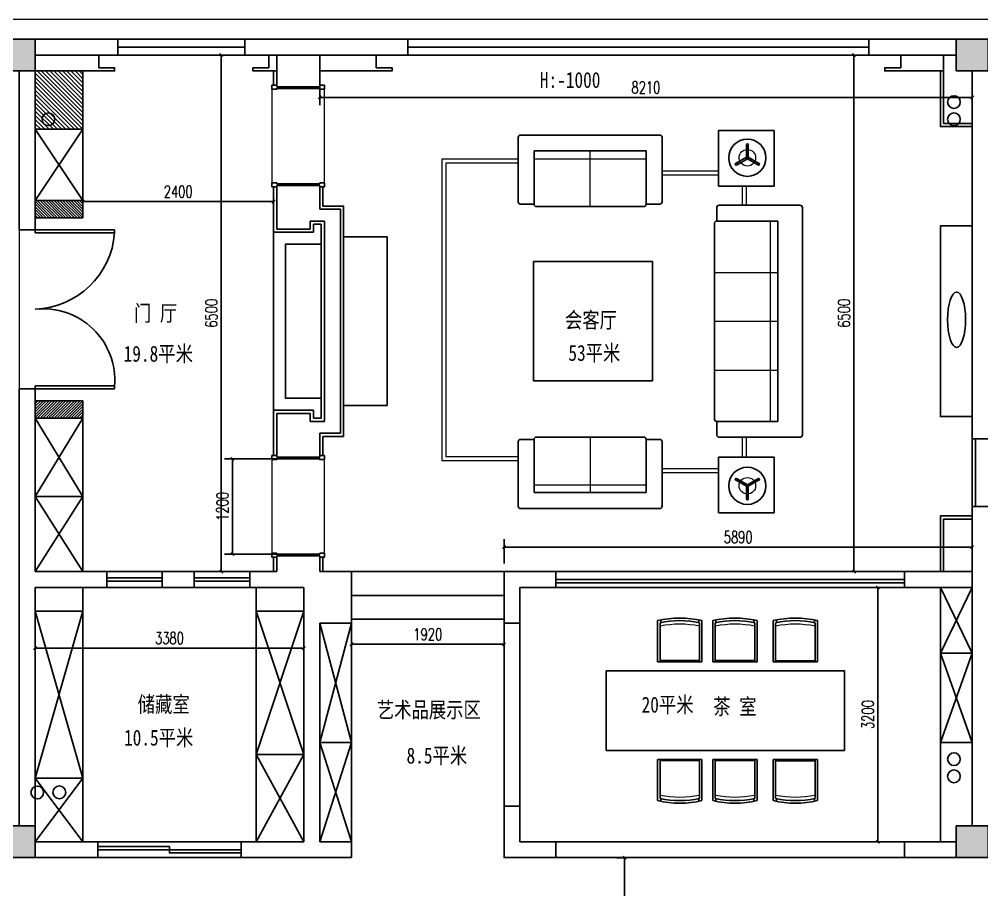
# Model space of a CAD drawing. Header units: millimetres. Extents: x 561810 to 956823, y -438984 to -391712.
# Drawn here: x 574510 to 586620, y -403147 to -392193 of the extents above; entities that cross this region are included whole.
import ezdxf

# ---------------------------------------------------------------- set-up
doc = ezdxf.new("R2010")
doc.units = ezdxf.units.MM
doc.header["$LTSCALE"] = 10
doc.header["$MEASUREMENT"] = 0
doc.layers.get('0').update_dxf_attribs({"linetype": 'CONTINUOUS'})
doc.layers.get('DEFPOINTS').update_dxf_attribs({"color": 1, "linetype": 'CONTINUOUS'})
for name, color, linetype in [('COLUMN', 7, 'CONTINUOUS'), ('PUB_DIM', 3, 'CONTINUOUS'), ('PUB_HATCH', 144, 'CONTINUOUS'), ('WALL', 7, 'CONTINUOUS'), ('WINDOW', 4, 'CONTINUOUS'), ('填充', 8, 'CONTINUOUS'), ('墙', 7, 'CONTINUOUS')]:
    doc.layers.add(name, color=color, linetype=linetype)
doc.layers.add('细线', color=250, linetype='CONTINUOUS', lineweight=5)
doc.styles.add('12', font='', dxfattribs={"width": 0.8})
doc.styles.add('_TCH_DIM_T3', font='SIMPLEX', dxfattribs={"width": 0.705882, "bigfont": 'GBCBIG'})
doc.styles.get('12').set_extended_font_data('SimSun')
doc.dimstyles.new('_TCH_ARCH&&100', dxfattribs={"dimtxt": 297.5, "dimasz": 100, "dimexe": 250, "dimexo": 300, "dimgap": 126.25, "dimtad": 1, "dimdec": 0, "dimzin": 0, "dimdsep": 46, "dimtxsty": '_TCH_DIM_T3', "dimblk": 'ARCHTICK', "dimcen": 0.09, "dimclrt": 7, "dimazin": 0, "dimtfac": 1, "dimtdec": 0, "dimtix": 1, "dimtmove": 0, "dimatfit": 3, "dimldrblk": 'ARCHTICK', "dimfxl": 0, "dimtolj": 1, "dimtzin": 0, "dimarcsym": 0})

# ---------------------------------------------------------------- blocks, each defined once
blk = doc.blocks.new('_ARCHTICK')
at = {"color": 0, "linetype": 'ByBlock', "const_width": 0.4}
blk.add_lwpolyline([(-0.5, -0.5), (0.5, 0.5)], dxfattribs=at)
blk = doc.blocks.new('*D922')
at = {"layer": 'DEFPOINTS', "color": 0}
for p in [(575310, -394473), (575310, -394487), (577710, -394588)]:
    blk.add_point(p, dxfattribs=at)
at = {"layer": 'PUB_DIM', "color": 0, "lineweight": -2}
for p, q in [((577710, -394488), (577710, -394387)), ((575310, -394573), (575310, -394587))]:
    blk.add_line(p, q, dxfattribs=at)
at = {"layer": 'PUB_DIM', "color": 8, "lineweight": -2}
blk.add_line((577710, -394487), (575310, -394487), dxfattribs=at)
at = {"layer": 'PUB_DIM', "color": 8, "lineweight": -2, "xscale": 40, "yscale": 40, "zscale": 40, "rotation": 180}
blk.add_blockref('_ARCHTICK', (575310, -394487), dxfattribs=at)
at = {"layer": 'PUB_DIM', "color": 8, "lineweight": -2, "xscale": 40, "yscale": 40, "zscale": 40}
blk.add_blockref('_ARCHTICK', (577710, -394487), dxfattribs=at)
at = {"layer": 'PUB_DIM', "color": 142, "insert": (576510, -394362), "char_height": 150, "attachment_point": 5, "style": '_TCH_DIM_T3'}
blk.add_mtext('\\A1;2400', dxfattribs=at)
blk = doc.blocks.new('*D925')
at = {"color": 0, "lineweight": -2}
for p, q in [((578690, -399793), (578690, -400158)), ((580610, -399893), (580610, -400158))]:
    blk.add_line(p, q, dxfattribs=at)
at = {"color": 8, "lineweight": -2}
blk.add_line((580610, -400058), (578690, -400058), dxfattribs=at)
at = {"layer": 'DEFPOINTS', "color": 0}
for p in [(578690, -399693), (580610, -399793), (578690, -400058)]:
    blk.add_point(p, dxfattribs=at)
at = {"color": 8, "lineweight": -2, "xscale": 40, "yscale": 40, "zscale": 40, "rotation": 180}
blk.add_blockref('_ARCHTICK', (578690, -400058), dxfattribs=at)
at = {"color": 8, "lineweight": -2, "xscale": 40, "yscale": 40, "zscale": 40}
blk.add_blockref('_ARCHTICK', (580610, -400058), dxfattribs=at)
at = {"color": 142, "insert": (579650, -399933), "char_height": 150, "attachment_point": 5, "style": '_TCH_DIM_T3'}
blk.add_mtext('\\A1;1920', dxfattribs=at)
blk = doc.blocks.new('*D926')
at = {"layer": 'DEFPOINTS', "color": 0}
for p in [(582215, -402743), (581656, -404503), (582127, -404503)]:
    blk.add_point(p, dxfattribs=at)
at = {"layer": 'PUB_DIM', "color": 0, "lineweight": -2}
for p, q in [((582115, -402743), (582027, -402743)), ((581756, -404503), (582227, -404503))]:
    blk.add_line(p, q, dxfattribs=at)
at = {"layer": 'PUB_DIM', "color": 8, "lineweight": -2}
blk.add_line((582127, -402743), (582127, -404503), dxfattribs=at)
at = {"layer": 'PUB_DIM', "color": 8, "lineweight": -2, "xscale": 40, "yscale": 40, "zscale": 40}
for p, rotation in [((582127, -402743), 90), ((582127, -404503), 270)]:
    blk.add_blockref('_ARCHTICK', p, dxfattribs=dict(at, rotation=rotation))
at = {"layer": 'PUB_DIM', "color": 142, "insert": (582002, -403623), "char_height": 150, "attachment_point": 5, "rotation": 90, "style": '_TCH_DIM_T3'}
blk.add_mtext('\\A1;1760', dxfattribs=at)
blk = doc.blocks.new('*D927')
at = {"layer": 'DEFPOINTS', "color": 0}
for p in [(576719, -392643), (576779, -399143), (577052, -399143)]:
    blk.add_point(p, dxfattribs=at)
at = {"layer": 'WINDOW', "color": 0, "lineweight": -2}
for p, q in [((576819, -392643), (577152, -392643)), ((576879, -399143), (577152, -399143))]:
    blk.add_line(p, q, dxfattribs=at)
at = {"layer": 'WINDOW', "color": 8, "lineweight": -2}
blk.add_line((577052, -392643), (577052, -399143), dxfattribs=at)
at = {"layer": 'WINDOW', "color": 8, "lineweight": -2, "xscale": 40, "yscale": 40, "zscale": 40}
for p, rotation in [((577052, -392643), 90), ((577052, -399143), 270)]:
    blk.add_blockref('_ARCHTICK', p, dxfattribs=dict(at, rotation=rotation))
at = {"layer": 'WINDOW', "color": 142, "insert": (576927, -395893), "char_height": 150, "attachment_point": 5, "rotation": 90, "style": '_TCH_DIM_T3'}
blk.add_mtext('\\A1;6500', dxfattribs=at)
blk = doc.blocks.new('*D928')
at = {"layer": 'DEFPOINTS', "color": 0, "ltscale": 0.01}
for p in [(578290, -392643), (586500, -392843), (586500, -393176)]:
    blk.add_point(p, dxfattribs=at)
at = {"layer": '填充', "color": 0, "lineweight": -2, "ltscale": 0.01}
for p, q in [((578290, -392743), (578290, -393276)), ((586500, -392943), (586500, -393276))]:
    blk.add_line(p, q, dxfattribs=at)
at = {"layer": '填充', "color": 8, "lineweight": -2, "ltscale": 0.01}
blk.add_line((578290, -393176), (586500, -393176), dxfattribs=at)
at = {"layer": '填充', "color": 8, "lineweight": -2, "ltscale": 0.01, "xscale": 40, "yscale": 40, "zscale": 40, "rotation": 180}
blk.add_blockref('_ARCHTICK', (578290, -393176), dxfattribs=at)
at = {"layer": '填充', "color": 8, "lineweight": -2, "ltscale": 0.01, "xscale": 40, "yscale": 40, "zscale": 40}
blk.add_blockref('_ARCHTICK', (586500, -393176), dxfattribs=at)
at = {"layer": '填充', "color": 142, "ltscale": 0.01, "insert": (582395, -393051), "char_height": 150, "attachment_point": 5, "style": '_TCH_DIM_T3'}
blk.add_mtext('\\A1;8210', dxfattribs=at)
blk = doc.blocks.new('*D929')
at = {"layer": 'DEFPOINTS', "color": 0, "ltscale": 0.01}
for p in [(585200, -392643), (585012, -399143), (585200, -399143)]:
    blk.add_point(p, dxfattribs=at)
at = {"layer": '填充', "color": 0, "lineweight": -2, "ltscale": 0.01}
for p, q in [((585100, -392643), (584912, -392643)), ((585100, -399143), (584912, -399143))]:
    blk.add_line(p, q, dxfattribs=at)
at = {"layer": '填充', "color": 8, "lineweight": -2, "ltscale": 0.01}
blk.add_line((585012, -392643), (585012, -399143), dxfattribs=at)
at = {"layer": '填充', "color": 8, "lineweight": -2, "ltscale": 0.01, "xscale": 40, "yscale": 40, "zscale": 40}
for p, rotation in [((585012, -392643), 90), ((585012, -399143), 270)]:
    blk.add_blockref('_ARCHTICK', p, dxfattribs=dict(at, rotation=rotation))
at = {"layer": '填充', "color": 142, "ltscale": 0.01, "insert": (584887, -395893), "char_height": 150, "attachment_point": 5, "rotation": 90, "style": '_TCH_DIM_T3'}
blk.add_mtext('\\A1;6500', dxfattribs=at)
blk = doc.blocks.new('*D937')
at = {"color": 0, "lineweight": -2}
for p, q in [((580610, -399043), (580610, -398735)), ((586500, -399043), (586500, -398735))]:
    blk.add_line(p, q, dxfattribs=at)
at = {"color": 8, "lineweight": -2}
blk.add_line((580610, -398835), (586500, -398835), dxfattribs=at)
at = {"layer": 'DEFPOINTS', "color": 0}
for p in [(586500, -398835), (580610, -399143), (586500, -399143)]:
    blk.add_point(p, dxfattribs=at)
at = {"color": 8, "lineweight": -2, "xscale": 40, "yscale": 40, "zscale": 40, "rotation": 180}
blk.add_blockref('_ARCHTICK', (580610, -398835), dxfattribs=at)
at = {"color": 8, "lineweight": -2, "xscale": 40, "yscale": 40, "zscale": 40}
blk.add_blockref('_ARCHTICK', (586500, -398835), dxfattribs=at)
at = {"color": 142, "insert": (583555, -398710), "char_height": 150, "attachment_point": 5, "style": '_TCH_DIM_T3'}
blk.add_mtext('\\A1;5890', dxfattribs=at)
blk = doc.blocks.new('*D938')
at = {"color": 0, "lineweight": -2}
for p, q in [((585133, -399343), (585412, -399343)), ((585133, -402543), (585412, -402543))]:
    blk.add_line(p, q, dxfattribs=at)
at = {"color": 8, "lineweight": -2}
blk.add_line((585312, -399343), (585312, -402543), dxfattribs=at)
at = {"layer": 'DEFPOINTS', "color": 0}
for p in [(585033, -399343), (585033, -402543), (585312, -402543)]:
    blk.add_point(p, dxfattribs=at)
at = {"color": 8, "lineweight": -2, "xscale": 40, "yscale": 40, "zscale": 40}
for p, rotation in [((585312, -399343), 90), ((585312, -402543), 270)]:
    blk.add_blockref('_ARCHTICK', p, dxfattribs=dict(at, rotation=rotation))
at = {"color": 142, "insert": (585187, -400943), "char_height": 150, "attachment_point": 5, "rotation": 90, "style": '_TCH_DIM_T3'}
blk.add_mtext('\\A1;3200', dxfattribs=at)
blk = doc.blocks.new('*D939')
at = {"layer": 'DEFPOINTS', "color": 0}
for p in [(574710, -399875), (578090, -399925), (578090, -400105)]:
    blk.add_point(p, dxfattribs=at)
at = {"layer": 'PUB_DIM', "color": 0, "lineweight": -2}
for p, q in [((574710, -399975), (574710, -400205)), ((578090, -400025), (578090, -400205))]:
    blk.add_line(p, q, dxfattribs=at)
at = {"layer": 'PUB_DIM', "color": 8, "lineweight": -2}
blk.add_line((574710, -400105), (578090, -400105), dxfattribs=at)
at = {"layer": 'PUB_DIM', "color": 8, "lineweight": -2, "xscale": 40, "yscale": 40, "zscale": 40, "rotation": 180}
blk.add_blockref('_ARCHTICK', (574710, -400105), dxfattribs=at)
at = {"layer": 'PUB_DIM', "color": 8, "lineweight": -2, "xscale": 40, "yscale": 40, "zscale": 40}
blk.add_blockref('_ARCHTICK', (578090, -400105), dxfattribs=at)
at = {"layer": 'PUB_DIM', "color": 142, "insert": (576400, -399980), "char_height": 150, "attachment_point": 5, "style": '_TCH_DIM_T3'}
blk.add_mtext('\\A1;3380', dxfattribs=at)
blk = doc.blocks.new('*D941')
at = {"layer": 'DEFPOINTS', "color": 0}
for p in [(578020, -397723), (577193, -398923), (578020, -398923)]:
    blk.add_point(p, dxfattribs=at)
at = {"layer": 'PUB_DIM', "color": 0, "lineweight": -2}
for p, q in [((577920, -397723), (577093, -397723)), ((577920, -398923), (577093, -398923))]:
    blk.add_line(p, q, dxfattribs=at)
at = {"layer": 'PUB_DIM', "color": 8, "lineweight": -2}
blk.add_line((577193, -397723), (577193, -398923), dxfattribs=at)
at = {"layer": 'PUB_DIM', "color": 8, "lineweight": -2, "xscale": 40, "yscale": 40, "zscale": 40}
for p, rotation in [((577193, -397723), 90), ((577193, -398923), 270)]:
    blk.add_blockref('_ARCHTICK', p, dxfattribs=dict(at, rotation=rotation))
at = {"layer": 'PUB_DIM', "color": 142, "insert": (577068, -398323), "char_height": 150, "attachment_point": 5, "rotation": 90, "style": '_TCH_DIM_T3'}
blk.add_mtext('\\A1;1200', dxfattribs=at)

msp = doc.modelspace()

# ---------------------------------------------------------------- hatches: boundary and pattern name
h = msp.add_hatch()
h.set_pattern_fill('ANSI31', color=250, scale=200, style=0)
h.set_pattern_definition([(135, (575309.9, -394692.755), (17.6777, 17.6777), [])])
h.paths.add_polyline_path([(574709.9, -394692.8), (574709.9, -394472.8), (575309.9, -394472.8), (575309.9, -394692.8)])
h = msp.add_hatch()
h.set_pattern_fill('ANSI31', color=250, scale=200, style=0)
h.set_pattern_definition([(225, (575309.9, -396992.755), (17.6777, -17.6777), [])])
h.paths.add_polyline_path([(574709.9, -396992.8), (574709.9, -397212.8), (575309.9, -397212.8), (575309.9, -396992.8)])
at = {"layer": 'PUB_HATCH'}
h = msp.add_hatch(color=256, dxfattribs=at)
h.paths.add_polyline_path([(574309.9, -392842.8), (574309.9, -392442.8), (574709.9, -392442.8), (574709.9, -392842.8)])
h.paths.add_polyline_path([(586299.9, -392842.8), (586299.9, -392442.8), (586699.9, -392442.8), (586699.9, -392842.8)])
h.paths.add_polyline_path([(586299.9, -402742.8), (586299.9, -402342.8), (586699.9, -402342.8), (586699.9, -402742.8)])
h.paths.add_polyline_path([(574309.9, -402742.8), (574309.9, -402342.8), (574709.9, -402342.8), (574709.9, -402742.8)])
at = {"layer": '墙'}
h = msp.add_hatch(dxfattribs=at)
h.set_pattern_fill('ANSI31', color=250, scale=300, style=0)
h.set_pattern_definition([(135, (575309.9, -393577.755), (26.5165, 26.5165), [])])
h.paths.add_polyline_path([(575309.9, -392842.8), (574709.9, -392842.8), (574709.9, -393577.8), (575309.9, -393577.8)])

# ---------------------------------------------------------------- linework, layer by layer
for p, q in [((577349.9, -392442.8), (577349.9, -392642.8)), ((577349.9, -392442.8), (579400.1, -392442.8)), ((585200.1, -392442.8), (585200.1, -392642.8)), ((579400.1, -392642.8), (577349.9, -392642.8))]:
    msp.add_line(p, q)
at = {"color": 250}
for p, q in [((575309.9, -393577.8), (574709.9, -394472.8)), ((574709.9, -393577.8), (575309.9, -394472.8)), ((574709.9, -398196.3), (575309.9, -397212.8)), ((575309.9, -398196.3), (574709.9, -397212.8)), ((575309.9, -398196.3), (574709.9, -398196.3)), ((574709.9, -398196.3), (575309.9, -399142.8)), ((575309.9, -398196.3), (574709.9, -399142.8)), ((585649.9, -399142.8), (581259.9, -399142.8)), ((585649.9, -399342.8), (581259.9, -399342.8)), ((586499.9, -400167.8), (586099.9, -399342.8)), ((586499.9, -399342.8), (586099.9, -400167.8)), ((580610, -402092.8), (580610, -399792.8)), ((580810, -399792.8), (580810, -402092.8)), ((586099.9, -400167.8), (586499.9, -400167.8)), ((586499.9, -400167.8), (586099.9, -401292.8)), ((586099.9, -400167.8), (586499.9, -401292.8)), ((578690.1, -401292.8), (578289.9, -401292.8)), ((585649.9, -402542.8), (581259.9, -402542.8)), ((585649.9, -402742.8), (581259.9, -402742.8))]:
    msp.add_line(p, q, dxfattribs=at)
for points in [[(575309.9, -399642.8), (574709.9, -401742.8), (575309.9, -402542.8)], [(574709.9, -402542.8), (575309.9, -401742.8), (574709.9, -399642.8)], [(578089.9, -399642.8), (577489.9, -401442.8), (578089.9, -402542.8)], [(577489.9, -402542.8), (578089.9, -401442.8), (577489.9, -399642.8)], [(578690.1, -399792.8), (578289.9, -401292.8), (578690.1, -402542.8)], [(578289.9, -402542.8), (578690.1, -401292.8), (578289.9, -399792.8)]]:
    msp.add_lwpolyline(points, dxfattribs=at)
at = {"layer": 'COLUMN'}
msp.add_line((574709.9, -402742.8), (574709.9, -402342.8), dxfattribs=at)
at = {"layer": 'WALL'}
for p, q in [((574709.9, -392442.8), (575749.9, -392442.8)), ((575749.9, -392442.8), (575749.9, -392642.8)), ((577349.9, -392642.8), (577349.9, -392442.8)), ((579400.1, -392442.8), (579400.1, -392642.8)), ((581809.7, -392442.8), (586299.9, -392442.8)), ((586499.9, -392442.8), (585200.1, -392442.8)), ((585200.1, -392642.8), (585200.1, -392442.8)), ((575749.9, -392642.8), (574709.9, -392642.8)), ((577749.9, -393042.8), (577749.9, -392642.8)), ((578289.9, -392642.8), (578289.9, -393042.8)), ((581809.7, -392642.8), (586299.9, -392642.8)), ((586299.9, -392642.8), (585200.1, -392642.8)), ((574509.9, -392842.8), (574509.9, -394842.8)), ((574709.9, -392842.8), (574709.9, -394842.8)), ((586499.9, -392842.8), (586499.9, -397472.8)), ((577949.9, -393042.8), (577749.9, -393042.8)), ((578289.9, -393042.8), (577949.9, -393042.8)), ((577749.9, -394282.8), (577749.9, -394832.8)), ((578289.9, -394282.8), (577749.9, -394282.8)), ((578289.9, -394582.8), (578289.9, -394282.8)), ((578552, -394582.8), (578289.9, -394582.8)), ((578550.1, -397402.8), (578550.1, -394582.8)), ((578350.1, -394732.8), (578170.1, -394732.8)), ((578170.1, -394732.8), (578170.1, -394832.8)), ((578350.1, -397252.8), (578350.1, -394732.8)), ((574709.9, -394842.8), (574509.9, -394842.8)), ((577749.9, -394832.8), (578170.1, -394832.8)), ((574509.9, -396842.8), (574509.9, -402342.8)), ((574709.9, -396842.8), (574509.9, -396842.8)), ((574709.9, -396842.8), (574709.9, -399142.8)), ((577749.9, -397702.8), (577749.9, -397152.8)), ((577749.9, -397152.8), (578170.1, -397152.8)), ((578170.1, -397252.8), (578170.1, -397152.8)), ((578350.1, -397252.8), (578170.1, -397252.8)), ((578550.1, -397402.8), (578289.9, -397402.8)), ((578289.9, -397402.8), (578289.9, -397702.8)), ((586699.9, -397472.8), (586499.9, -397472.8)), ((578289.9, -397702.8), (577749.9, -397702.8)), ((586499.9, -398322.8), (586499.9, -402342.8)), ((586699.9, -398322.8), (586499.9, -398322.8)), ((577749.9, -398942.8), (577749.9, -399142.8)), ((577949.9, -398942.8), (577749.9, -398942.8)), ((578289.9, -398942.8), (577949.9, -398942.8)), ((578289.9, -399142.8), (578289.9, -398942.8)), ((575609.9, -399142.8), (574709.9, -399142.8)), ((575609.9, -399342.8), (575609.9, -399142.8)), ((576709.9, -399142.8), (576309.9, -399142.8)), ((576309.9, -399342.8), (576309.9, -399142.8)), ((576709.9, -399342.8), (576709.9, -399142.8)), ((577749.9, -399142.8), (577409.9, -399142.8)), ((577409.9, -399342.8), (577409.9, -399142.8)), ((578690.1, -399142.8), (578289.9, -399142.8)), ((578690.1, -399142.8), (578690.1, -399792.8)), ((581259.9, -399142.8), (581259.9, -399342.8)), ((585649.9, -399142.8), (585649.9, -399342.8)), ((586499.9, -399142.8), (585649.9, -399142.8)), ((574709.9, -399342.8), (574709.9, -402342.8)), ((575609.9, -399342.8), (574709.9, -399342.8)), ((576709.9, -399342.8), (576309.9, -399342.8)), ((578089.9, -399342.8), (577409.9, -399342.8)), ((578089.9, -402542.8), (578089.9, -399342.8)), ((585649.9, -399342.8), (586499.9, -399342.8)), ((578289.9, -402542.8), (578289.9, -399792.8)), ((578690.1, -399792.8), (578289.9, -399792.8)), ((580810, -399792.8), (580610, -399792.8)), ((580810, -402092.8), (580610, -402092.8)), ((574709.9, -402542.8), (575500.4, -402542.8)), ((575500.4, -402742.8), (575500.4, -402542.8)), ((577300.2, -402742.8), (577300.2, -402542.8)), ((577300.2, -402542.8), (578089.9, -402542.8)), ((578289.9, -402542.8), (578690.1, -402542.8)), ((578690.1, -402742.8), (578690.1, -402542.8)), ((581259.9, -402742.8), (581259.9, -402542.8)), ((586299.9, -402542.8), (585649.9, -402542.8)), ((585649.9, -402542.8), (585649.9, -402742.8)), ((575500.4, -402742.8), (574309.9, -402742.8)), ((578690.1, -402742.8), (577300.2, -402742.8)), ((587279.9, -402742.8), (585649.9, -402742.8))]:
    msp.add_line(p, q, dxfattribs=at)
for points in [[(574309.9, -392842.8), (574309.9, -392442.8), (574709.9, -392442.8), (574709.9, -392842.8), (574309.9, -392842.8)], [(586299.9, -392842.8), (586299.9, -392442.8), (586699.9, -392442.8), (586699.9, -392842.8), (586299.9, -392842.8)], [(581259.9, -399142.8), (580610, -399142.8), (580610, -399792.8)], [(581259.9, -399342.8), (580810, -399342.8), (580810, -399792.8)], [(580610, -402092.8), (580610, -402742.8), (581259.9, -402742.8)], [(580810, -402092.8), (580810, -402542.8), (581259.9, -402542.8)], [(574309.9, -402742.8), (574309.9, -402342.8), (574709.9, -402342.8), (574709.9, -402742.8), (574309.9, -402742.8)], [(586299.9, -402742.8), (586299.9, -402342.8), (586699.9, -402342.8), (586699.9, -402742.8), (586299.9, -402742.8)]]:
    msp.add_lwpolyline(points, dxfattribs=at)
at = {"layer": 'WINDOW'}
for p, q in [((575749.9, -392442.8), (577349.9, -392442.8)), ((579400.1, -392442.8), (585200.1, -392442.8)), ((575749.9, -392542.8), (577349.9, -392542.8)), ((579400.1, -392542.8), (585200.1, -392542.8)), ((577349.9, -392642.8), (575749.9, -392642.8)), ((585200.1, -392642.8), (579400.1, -392642.8)), ((574709.9, -394842.8), (575710.2, -394842.8)), ((574709.9, -394880.3), (574709.9, -394842.8)), ((574709.9, -394880.3), (575710.2, -394880.3)), ((575710.2, -394880.3), (575710.2, -394842.8)), ((574709.9, -396805.3), (575710.2, -396805.3)), ((574709.9, -396805.3), (574709.9, -396842.8)), ((574709.9, -396842.8), (575710.2, -396842.8)), ((575710.2, -396805.3), (575710.2, -396842.8)), ((586499.9, -397472.8), (586499.9, -398322.8)), ((586539.9, -397472.8), (586539.9, -398322.8)), ((575609.9, -399142.8), (576309.9, -399142.8)), ((577409.9, -399142.8), (576709.9, -399142.8)), ((576309.9, -399222.8), (575609.9, -399222.8)), ((575609.9, -399262.8), (576309.9, -399262.8)), ((576709.9, -399222.8), (577409.9, -399222.8)), ((577409.9, -399262.8), (576709.9, -399262.8)), ((585649.9, -399242.8), (581259.9, -399242.8)), ((576309.9, -399342.8), (575609.9, -399342.8)), ((576709.9, -399342.8), (577409.9, -399342.8)), ((585649.9, -399282.8), (581259.9, -399282.8))]:
    msp.add_line(p, q, dxfattribs=at)
for points in [[(576400.2, -402602.8), (575500.2, -402602.8), (575500.2, -402642.8), (576400.2, -402642.8), (576400.2, -402602.8)], [(577300.2, -402642.8), (576400.2, -402642.8), (576400.2, -402682.8), (577300.2, -402682.8), (577300.2, -402642.8)]]:
    msp.add_lwpolyline(points, dxfattribs=at)
for centre in [(586269.3, -393234.9), (574876.8, -393450.9), (586269.3, -393450.9), (586269.3, -401503.4), (586269.3, -401719.4), (574736.4, -401922.8, -2150003), (575014.4, -401920.8, -2150003)]:
    msp.add_circle(centre, 80, dxfattribs=at)
for centre, radius, start, end in [((574669.1, -394799.6), 1044, 272.24162, 355.56845), ((574812.4, -396737), 900.1, 355.64995, 96.53998)]:
    msp.add_arc(centre, radius, start, end, dxfattribs=at)
at = {"layer": '填充', "color": 142, "ltscale": 0.01}
for p, q in [((575309.9, -392842.8), (574909.9, -392842.8)), ((575309.9, -393577.8), (575309.9, -392842.8)), ((577709.9, -392842.8), (577709.9, -393022.8)), ((575309.9, -393577.8), (574709.9, -393577.8)), ((575309.9, -394642.8), (575309.9, -393577.8)), ((580787.6, -393679.7), (580787.6, -394489.7)), ((580817.6, -393649.7), (582567.6, -393649.7)), ((582597.6, -393679.7), (582597.6, -394489.7)), ((583308.5, -394293.9), (583308.5, -393593.9)), ((584008.5, -393593.9), (583308.5, -393593.9)), ((584008.5, -394293.9), (584008.5, -393593.9)), ((583660.8, -393929.9), (583660.8, -393779.2)), ((583681.6, -393929.9), (583681.6, -393779.2)), ((580987.6, -393849.7), (582397.6, -393849.7)), ((580987.6, -393849.7), (580987.6, -394519.7)), ((582397.6, -393849.7), (582397.6, -394519.7)), ((583660.8, -393929.9), (583530.3, -394005.2)), ((583660.8, -393929.9), (583530.3, -394005.2)), ((583681.6, -393929.9), (583812.1, -394005.2)), ((583681.6, -393929.9), (583812.1, -394005.2)), ((583671.2, -393947.9), (583540.7, -394023.2)), ((583671.2, -393947.9), (583801.7, -394023.2)), ((584008.5, -394293.9), (583308.5, -394293.9)), ((577709.9, -394302.8), (577709.9, -394872.8)), ((578329.9, -394542.8), (578329.9, -394302.8)), ((574709.9, -394472.8), (575309.9, -394472.8)), ((578592, -394542.8), (578329.9, -394542.8)), ((578590.1, -397442.8), (578590.1, -394542.8)), ((580817.6, -394519.7), (580987.6, -394519.7)), ((582397.6, -394519.7), (582567.6, -394519.7)), ((583744.4, -394532.8), (583316.1, -394532.8)), ((584333.1, -394532.8), (583658.5, -394532.8)), ((575309.9, -394692.8), (575309.9, -394592.8)), ((581017.6, -394549.7), (582367.6, -394549.7)), ((583286.1, -394562.8), (583286.1, -394732.8)), ((584363.1, -394562.8), (584363.1, -397422.8)), ((575309.9, -394692.8), (574709.9, -394692.8)), ((578310.1, -394772.8), (578210.1, -394772.8)), ((578210.1, -394772.8), (578210.1, -394872.8)), ((578310.1, -397212.8), (578310.1, -394772.8)), ((583256.1, -394762.8), (583256.1, -397222.8)), ((584056.1, -394732.8), (583286.1, -394732.8)), ((584056.1, -394732.8), (584056.1, -397252.8)), ((577709.9, -394872.8), (578210.1, -394872.8)), ((577709.9, -394872.8), (577709.9, -397112.8)), ((582478.6, -395242.8), (580978.6, -395242.8)), ((580978.6, -395242.8), (580978.6, -396742.8)), ((582478.6, -396742.8), (582478.6, -395242.8)), ((580978.6, -396742.8), (582478.6, -396742.8)), ((575309.9, -396992.8), (574709.9, -396992.8)), ((575309.9, -396992.8), (575309.9, -397092.8)), ((575309.9, -397042.8), (575309.9, -399142.8)), ((577709.9, -397682.8), (577709.9, -397112.8)), ((577709.9, -397112.8), (578210.1, -397112.8)), ((578210.1, -397212.8), (578210.1, -397112.8)), ((574709.9, -397212.8), (575309.9, -397212.8)), ((578310.1, -397212.8), (578210.1, -397212.8)), ((583286.1, -397252.8), (583286.1, -397422.8)), ((584056.1, -397252.8), (583286.1, -397252.8)), ((578590.1, -397442.8), (578329.9, -397442.8)), ((578329.9, -397442.8), (578329.9, -397682.8)), ((581017.6, -397449.8), (582367.6, -397449.8)), ((580787.6, -398319.8), (580787.6, -397509.8)), ((580817.6, -397479.8), (580987.6, -397479.8)), ((580987.6, -398149.8), (580987.6, -397479.8)), ((582397.6, -397479.8), (582567.6, -397479.8)), ((582397.6, -398149.8), (582397.6, -397479.8)), ((582597.6, -398319.8), (582597.6, -397509.8)), ((584333.1, -397452.8), (583316.1, -397452.8)), ((577749.9, -397682.8), (577689.9, -397682.8)), ((577689.9, -397682.8), (577689.9, -397732.8)), ((578289.9, -397682.8), (578349.9, -397682.8)), ((578349.9, -397682.8), (578349.9, -397732.8)), ((577689.9, -397732.8), (577749.9, -397732.8)), ((578289.9, -397722.8), (577749.9, -397722.8)), ((577749.9, -397732.8), (577749.9, -397722.8)), ((578289.9, -397732.8), (578289.9, -397722.8)), ((578349.9, -397732.8), (578289.9, -397732.8)), ((584008.5, -397702.9), (583308.5, -397702.9)), ((583308.5, -398402.9), (583308.5, -397702.9)), ((584008.5, -398402.9), (584008.5, -397702.9)), ((583660.8, -398069.6), (583530.3, -397994.3)), ((583660.8, -398069.6), (583530.3, -397994.3)), ((583671.2, -398051.6), (583540.7, -397976.3)), ((583671.2, -398051.6), (583801.7, -397976.3)), ((583681.6, -398069.6), (583812.1, -397994.3)), ((583681.6, -398069.6), (583812.1, -397994.3)), ((580987.6, -398149.8), (582397.6, -398149.8)), ((583660.8, -398069.6), (583660.8, -398220.3)), ((583681.6, -398069.6), (583681.6, -398220.3)), ((580817.6, -398349.8), (582567.6, -398349.8)), ((584008.5, -398402.9), (583308.5, -398402.9)), ((577689.9, -398912.8), (577749.9, -398912.8)), ((577689.9, -398962.8), (577689.9, -398912.8)), ((577749.9, -398962.8), (577689.9, -398962.8)), ((577709.9, -399142.8), (577709.9, -398962.8)), ((577749.9, -398912.8), (577749.9, -398922.8)), ((578289.9, -398922.8), (577749.9, -398922.8)), ((578349.9, -398912.8), (578289.9, -398912.8)), ((578289.9, -398912.8), (578289.9, -398922.8)), ((578289.9, -398962.8), (578349.9, -398962.8)), ((578329.9, -399142.8), (578329.9, -398962.8)), ((578349.9, -398962.8), (578349.9, -398912.8)), ((580610, -399142.8), (578690.1, -399142.8)), ((575309.9, -399642.8), (575309.9, -399342.8)), ((577489.9, -399642.8), (577489.9, -399342.8)), ((586099.9, -399342.8), (586099.9, -401292.8)), ((580610, -399442.8), (578690.1, -399442.8)), ((575309.9, -399642.8), (574709.9, -399642.8)), ((575309.9, -399642.8), (575309.9, -402542.8)), ((577489.9, -402542.8), (577489.9, -399642.8)), ((577489.9, -399642.8), (578089.9, -399642.8)), ((580610, -399742.8), (578690.1, -399742.8)), ((578690.1, -402542.8), (578690.1, -399792.8)), ((582541.5, -399760.3), (582541.5, -400277.1)), ((582572, -399786.3), (582572, -400277.1)), ((582580.1, -399751.9), (582580.1, -399784.6)), ((583059.5, -399751.6), (583059.5, -399784.2)), ((583069.5, -399786.3), (583069.5, -400277.1)), ((583100, -399760.3), (583100, -400277.1)), ((583235.7, -399760.3), (583235.7, -400277.1)), ((583266.2, -399786.3), (583266.2, -400277.1)), ((583274.3, -399751.9), (583274.3, -399784.6)), ((583753.7, -399751.6), (583753.7, -399784.2)), ((583763.7, -399786.3), (583763.7, -400277.1)), ((583794.2, -399760.3), (583794.2, -400277.1)), ((583995.2, -399760.3), (583995.2, -400277.1)), ((584025.8, -399786.3), (584025.8, -400277.1)), ((584035.7, -399751.6), (584035.7, -399784.2)), ((584515.2, -399751.9), (584515.2, -399784.6)), ((584523.2, -399786.3), (584523.2, -400277.1)), ((584553.8, -399760.3), (584553.8, -400277.1)), ((583100, -400277.1), (582541.5, -400277.1)), ((583794.2, -400277.1), (583235.7, -400277.1)), ((583995.2, -400277.1), (584553.8, -400277.1)), ((586099.9, -401292.8), (586499.9, -401292.8)), ((577489.9, -401442.8), (578089.9, -401442.8)), ((582541.5, -402025.2), (582541.5, -401508.4)), ((583100, -401508.4), (582541.5, -401508.4)), ((582572, -401999.2), (582572, -401508.4)), ((583069.5, -401999.2), (583069.5, -401508.4)), ((583100, -402025.2), (583100, -401508.4)), ((583794.2, -401508.4), (583235.7, -401508.4)), ((583235.7, -402025.2), (583235.7, -401508.4)), ((583266.2, -401999.2), (583266.2, -401508.4)), ((583763.7, -401999.2), (583763.7, -401508.4)), ((583794.2, -402025.2), (583794.2, -401508.4)), ((583995.2, -402025.2), (583995.2, -401508.4)), ((583995.2, -401508.4), (584553.8, -401508.4)), ((584025.8, -401999.2), (584025.8, -401508.4)), ((584523.2, -401999.2), (584523.2, -401508.4)), ((584553.8, -402025.2), (584553.8, -401508.4)), ((575309.9, -401742.8), (574709.9, -401742.8)), ((582580.1, -402033.6), (582580.1, -402000.9)), ((583059.5, -402033.9), (583059.5, -402001.3)), ((583274.3, -402033.6), (583274.3, -402000.9)), ((583753.7, -402033.9), (583753.7, -402001.3)), ((584035.7, -402033.9), (584035.7, -402001.3)), ((584515.2, -402033.6), (584515.2, -402000.9))]:
    msp.add_line(p, q, dxfattribs=at)
for points in [[(574909.9, -392842.8), (575709.9, -392842.8), (575709.9, -392802.8), (575509.9, -392802.8), (575509.9, -392642.8)], [(577749.9, -392842.8), (577449.9, -392842.8), (577449.9, -392802.8), (577649.9, -392802.8), (577649.9, -392642.8)], [(578289.9, -392842.8), (579201.2, -392842.8), (579201.2, -392802.8), (579001.2, -392802.8), (579001.2, -392642.8)], [(586139.9, -392842.8), (585400.1, -392842.8), (585400.1, -392802.8), (585600.1, -392802.8), (585600.1, -392642.8)], [(586139.9, -392642.8), (586139.9, -393502.8), (586499.9, -393502.8)], [(586099.9, -392842.8), (586099.9, -393542.8), (586499.9, -393542.8)], [(578289.9, -393022.8), (578349.9, -393022.8), (578349.9, -393072.8), (578289.9, -393072.8), (578289.9, -393062.8), (577749.9, -393062.8), (577749.9, -393072.8), (577689.9, -393072.8), (577689.9, -393022.8), (577749.9, -393022.8)], [(578289.9, -394302.8), (578349.9, -394302.8), (578349.9, -394252.8), (578289.9, -394252.8), (578289.9, -394262.8), (577749.9, -394262.8), (577749.9, -394252.8), (577689.9, -394252.8), (577689.9, -394302.8), (577749.9, -394302.8)], [(586499.9, -394792.8), (586499.9, -397192.8), (586099.9, -397192.8), (586099.9, -394792.8), (586499.9, -394792.8)], [(578289.9, -397682.8), (578349.9, -397682.8), (578349.9, -397732.8), (578289.9, -397732.8), (578289.9, -397722.8), (577749.9, -397722.8), (577749.9, -397732.8), (577689.9, -397732.8), (577689.9, -397682.8), (577749.9, -397682.8)], [(586099.9, -399142.8), (586099.9, -398442.8), (586499.9, -398442.8)], [(586139.9, -399142.8), (586139.9, -398482.8), (586499.9, -398482.8)], [(586099.9, -402542.8), (586099.9, -402542.8), (586099.9, -399342.8), (586099.9, -399342.8)], [(584894.9, -401392.8), (584894.9, -400392.8), (581895, -400392.8), (581895, -401392.8), (584894.9, -401392.8)]]:
    msp.add_lwpolyline(points, dxfattribs=at)
for points in [[(575309.9, -392842.8), (574709.9, -392842.8), (574709.9, -393577.8), (575309.9, -393577.8)], [(578310.1, -395022.8), (577859.9, -395022.8), (577859.9, -396962.8), (578310.1, -396962.8)], [(579140.1, -397052.8), (578590.1, -397052.8), (578590.1, -394932.8), (579140.1, -394932.8)]]:
    msp.add_lwpolyline(points, close=True, dxfattribs=at)
for centre, radius in [((583671.2, -393935.9), 234), ((583671.2, -393773.2), 12), ((583671.2, -393935.9), 12), ((583530.3, -394017.2), 12), ((583812.1, -394017.2), 12), ((583671.2, -398063.6), 234), ((583530.3, -397982.3), 12), ((583671.2, -398063.6), 12), ((583812.1, -397982.3), 12), ((583671.2, -398226.3), 12)]:
    msp.add_circle(centre, radius, dxfattribs=at)
for centre, radius, start, end in [((580817.6, -393679.7), 30, 90, 180), ((582567.6, -393679.7), 30, 0, 90), ((580817.6, -394489.7), 30, 180, 270), ((581017.6, -394519.7), 30, 180, 270), ((582367.6, -394519.7), 30, 270, 0), ((582567.6, -394489.7), 30, 270, 0), ((583316.1, -394562.8), 30, 90, 180), ((584333.1, -394562.8), 30, 0, 90), ((583286.1, -394762.8), 30, 90, 180), ((583286.1, -397222.8), 30, 180, 270), ((581017.6, -397479.8), 30, 90, 180), ((582367.6, -397479.8), 30, 0, 90), ((583316.1, -397422.8), 30, 180, 270), ((584333.1, -397422.8), 30, 270, 0), ((580817.6, -397509.8), 30, 90, 180), ((582567.6, -397509.8), 30, 0, 90), ((580817.6, -398319.8), 30, 180, 270), ((582567.6, -398319.8), 30, 270, 0), ((582820.8, -400963), 1234.7, 76.92708, 103.07292), ((583514.9, -400963), 1234.7, 76.92708, 103.07292), ((584274.5, -400963), 1234.7, 76.92708, 103.07292), ((582820.8, -400963), 1202.7, 78.06513, 101.93487), ((583514.9, -400963), 1202.7, 78.06513, 101.93487), ((584274.5, -400963), 1202.7, 78.06513, 101.93487), ((582820.8, -400822.5), 1234.7, 256.92708, 283.07292), ((582820.8, -400822.5), 1202.7, 258.06513, 281.93487), ((583514.9, -400822.5), 1234.7, 256.92708, 283.07292), ((583514.9, -400822.5), 1202.7, 258.06513, 281.93487), ((584274.5, -400822.5), 1234.7, 256.92708, 283.07292), ((584274.5, -400822.5), 1202.7, 258.06513, 281.93487)]:
    msp.add_arc(centre, radius, start, end, dxfattribs=at)
msp.add_ellipse((586303.4, -395973.8), major_axis=(0, -348.2), ratio=0.3256612, dxfattribs=at)
at = {"layer": '墙', "color": 250}
for p, q in [((577300.2, -402542.8), (575500.4, -402542.8)), ((577300.2, -402742.8), (575500.4, -402742.8))]:
    msp.add_line(p, q, dxfattribs=at)
at = {"layer": '细线', "color": 250, "lineweight": 5}
for p, q in [((571889.9, -392192.8), (589129.9, -392192.8)), ((577689.9, -393062.8), (577689.9, -394282.8)), ((578349.9, -394282.8), (578349.9, -393062.8)), ((581692.6, -394549.7), (581692.6, -393849.7)), ((580787.6, -393954.3), (579826.8, -393954.3)), ((579826.8, -393954.3), (579826.8, -397745.2)), ((580787.6, -394004.3), (579876.8, -394004.3)), ((579876.8, -394004.3), (579876.8, -397695.2)), ((580987.6, -393949.7), (582397.6, -393949.7)), ((583308.5, -394104.3), (582597.6, -394104.3)), ((583308.5, -394154.3), (582597.6, -394154.3)), ((583608.5, -394532.8), (583608.5, -394293.9)), ((583658.5, -394532.8), (583658.5, -394293.9)), ((583956.1, -394732.8), (583956.1, -397252.8)), ((574509.9, -394842.8), (574509.9, -396842.8)), ((583256.1, -395377.8), (584056.1, -395377.8)), ((583256.1, -395992.8), (584056.1, -395992.8)), ((583256.1, -396607.8), (584056.1, -396607.8)), ((581692.6, -397449.8), (581692.6, -398149.8)), ((583608.5, -397705.6), (583608.5, -397452.8)), ((583658.5, -397705.6), (583658.5, -397452.8)), ((577689.9, -397702.8), (577689.9, -398912.8)), ((578349.9, -398912.8), (578349.9, -397702.8)), ((579826.8, -397745.2), (580787.6, -397745.2)), ((579876.8, -397695.2), (580787.6, -397695.2)), ((582597.6, -397845.2), (583308.5, -397845.2)), ((582597.6, -397895.2), (583308.5, -397895.2)), ((580987.6, -398049.8), (582397.6, -398049.8)), ((583053.5, -400262.5), (582588, -400262.5)), ((583747.7, -400262.5), (583282.2, -400262.5)), ((584041.8, -400262.5), (584507.2, -400262.5)), ((583053.5, -401523), (582588, -401523)), ((583747.7, -401523), (583282.2, -401523)), ((584041.8, -401523), (584507.2, -401523))]:
    msp.add_line(p, q, dxfattribs=at)
for centre in [(583671.2, -393935.9), (583671.2, -398063.6)]:
    msp.add_circle(centre, 104, dxfattribs=at)
for centre, radius, start, end in [((582820.8, -401007.3), 1202.7, 78.06513, 101.93487), ((583514.9, -401007.3), 1202.7, 78.06513, 101.93487), ((584274.5, -401007.3), 1202.7, 78.06513, 101.93487), ((582588, -400246.5), 16, 180, 270), ((583053.5, -400246.5), 16, 270, 0), ((583282.2, -400246.5), 16, 180, 270), ((583747.7, -400246.5), 16, 270, 0), ((584041.8, -400246.5), 16, 180, 270), ((584507.2, -400246.5), 16, 270, 360), ((582588, -401539), 16, 90, 180), ((583053.5, -401539), 16, 360, 90), ((583282.2, -401539), 16, 90, 180), ((583747.7, -401539), 16, 360, 90), ((584041.8, -401539), 16, 90, 180), ((584507.2, -401539), 16, 0, 90), ((582820.8, -400778.2), 1202.7, 258.06513, 281.93487), ((583514.9, -400778.2), 1202.7, 258.06513, 281.93487), ((584274.5, -400778.2), 1202.7, 258.06513, 281.93487)]:
    msp.add_arc(centre, radius, start, end, dxfattribs=at)

# ---------------------------------------------------------------- texts
at = {"layer": '填充', "color": 142, "ltscale": 0.01, "style": '12', "width": 0.8}
for s, p in [('H:-1000', (581060.2, -393056.4)), ('门 厅', (575953.1, -395991.1)), ('会客厅', (581375.3, -396077.4)), ('19.8平米', (575823.4, -396501.6)), ('53平米', (581418.9, -396491.1)), ('储藏室', (576000.5, -400912.9)), ('20平米', (582340.2, -400917.6)), ('茶 室', (583240.8, -400941)), ('艺术品展示区', (579008.4, -400981.8)), ('10.5平米', (575828.4, -401332.6)), ('8.5平米', (579382.7, -401558.6))]:
    msp.add_text(s, height=200, dxfattribs=at).set_placement(p)

# ---------------------------------------------------------------- dimensions: what is measured, and where the dimension line sits
at = {"color": 250}
for base, p1, p2, angle, picture, middle in [((586499.9, -398834.9), (580610, -399142.8), (586499.9, -399142.8), 180, '*D937', (583554.9, -398709.9)), ((585312.4, -402542.8), (585032.9, -399342.8), (585032.9, -402542.8), 90, '*D938', (585187.4, -400942.8)), ((578690.1, -400057.9), (580610, -399792.8), (578690.1, -399692.8), 180, '*D925', (579650, -399932.9))]:
    dim = msp.add_linear_dim(base=base, p1=p1, p2=p2, angle=angle, dimstyle='_TCH_ARCH&&100', override={"dimtxt": 150, "dimasz": 40, "dimexe": 100, "dimexo": 100, "dimgap": 50, "dimclrd": 8, "dimclrt": 142}, dxfattribs=at)
    dim.commit()
    dim.dimension.update_dxf_attribs({"geometry": picture, "text_midpoint": middle})
at = {"layer": 'PUB_DIM', "color": 8}
for base, p1, p2, angle, picture, middle in [((575309.9, -394487.4), (577709.9, -394587.8), (575309.9, -394472.8), 180, '*D922', (576509.9, -394362.4)), ((577192.9, -398922.8), (578019.9, -397722.8), (578019.9, -398922.8), 90, '*D941', (577067.9, -398322.8)), ((578089.9, -400104.8), (574709.9, -399874.8), (578089.9, -399924.8), 180, '*D939', (576399.9, -399979.8)), ((582126.5, -404502.8), (582215.5, -402742.8), (581655.6, -404502.8), 90, '*D926', (582001.5, -403622.8))]:
    dim = msp.add_linear_dim(base=base, p1=p1, p2=p2, angle=angle, dimstyle='_TCH_ARCH&&100', override={"dimtxt": 150, "dimasz": 40, "dimexe": 100, "dimexo": 100, "dimgap": 50, "dimclrd": 8, "dimclrt": 142}, dxfattribs=at)
    dim.commit()
    dim.dimension.update_dxf_attribs({"geometry": picture, "text_midpoint": middle})
at = {"layer": 'WINDOW'}
dim = msp.add_linear_dim(base=(577052.4, -399142.8), p1=(576719.4, -392642.8), p2=(576779.4, -399142.8), angle=90, dimstyle='_TCH_ARCH&&100', override={"dimtxt": 150, "dimasz": 40, "dimexe": 100, "dimexo": 100, "dimgap": 50, "dimclrd": 8, "dimclrt": 142}, dxfattribs=at)
dim.commit()
dim.dimension.update_dxf_attribs({"geometry": '*D927', "text_midpoint": (576927.4, -395892.8)})
at = {"layer": '填充', "color": 142, "ltscale": 0.01}
for base, p1, p2, angle, picture, middle in [((586499.9, -393175.9), (578289.9, -392642.8), (586499.9, -392842.8), 180, '*D928', (582394.9, -393050.9)), ((585012.4, -399142.8), (585200.1, -392642.8), (585200.1, -399142.8), 90, '*D929', (584887.4, -395892.8))]:
    dim = msp.add_linear_dim(base=base, p1=p1, p2=p2, angle=angle, dimstyle='_TCH_ARCH&&100', override={"dimtxt": 150, "dimasz": 40, "dimexe": 100, "dimexo": 100, "dimgap": 50, "dimclrd": 8, "dimclrt": 142}, dxfattribs=at)
    dim.commit()
    dim.dimension.update_dxf_attribs({"geometry": picture, "text_midpoint": middle})

doc.saveas('drawing.dxf')
